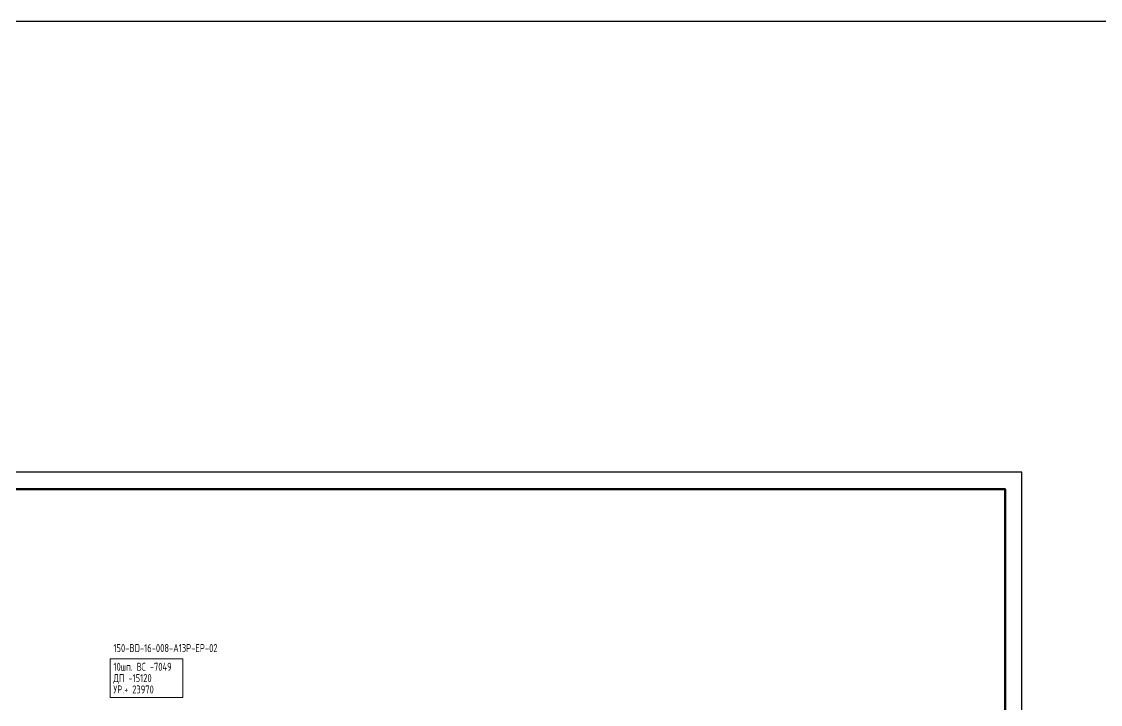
# Model space of a CAD drawing. Header units: millimetres. Extents: x 10051 to 26505, y 4675 to 5194.
# Drawn here: x 23154.2 to 23477.8, y 4989.6 to 5194.3 of the extents above; entities that cross this region are included whole.
import ezdxf
from ezdxf.enums import TextEntityAlignment as Align

# ---------------------------------------------------------------- set-up
doc = ezdxf.new("R2010")
doc.units = ezdxf.units.MM
doc.layers.get('0').update_dxf_attribs({"lineweight": 15})
for name, color, linetype, lineweight in [('OFORMLENIE', 7, 'Continuous', 25), ('подложка', 252, 'Continuous', 9), ('Построение', 7, 'Continuous', 30)]:
    doc.layers.add(name, color=color, linetype=linetype, lineweight=lineweight)
doc.styles.add('Style-CS_Gost2304', font='CS_Gost2304.shx')
doc.styles.add('TNR_30', font='times.ttf', dxfattribs={"height": 3})

# ---------------------------------------------------------------- blocks, each defined once
blk = doc.blocks.new('*U1752')
at = {"linetype": 'ByBlock', "lineweight": -2}
blk.add_lwpolyline([(420, 297), (0, 297), (0, 0), (420, 0)], close=True, dxfattribs=at)
at = {"linetype": 'ByBlock', "lineweight": 50}
blk.add_lwpolyline([(20, 292), (415, 292), (415, 5), (20, 5)], close=True, dxfattribs=at)
at = {"linetype": 'ByBlock', "lineweight": -2, "style": 'TNR_30'}
blk.add_attdef('ВЕРХНИЙ_НОМЕР_ЛИСТА', text='', height=3, dxfattribs=at).set_placement((410, 287), align=Align.MIDDLE_CENTER)

msp = doc.modelspace()

# ---------------------------------------------------------------- linework, layer by layer
at = {"layer": 'подложка'}
msp.add_3dface([(23180.78, 5003.3, 150.6), (23202.62, 5003.3, 150.6), (23202.62, 4991.7, 150.6), (23180.78, 4991.7, 150.6)], dxfattribs=at)
at = {"layer": 'Построение', "color": 3}
msp.add_lwpolyline([(10050.53, 4674.72), (26505.36, 4674.72), (26505.36, 5194.3), (10050.53, 5194.3)], close=True, dxfattribs=at)

# ---------------------------------------------------------------- block references
at = {"layer": 'OFORMLENIE'}
msp.add_blockref('*U1752', (23034.21, 4762.19), dxfattribs=at)

# ---------------------------------------------------------------- texts
at = {"layer": 'подложка', "style": 'Style-CS_Gost2304', "width": 0.875}
for s, p in [('150-BD-16-008-A13P-EP-02', (23181.78, 5006.5, 150.6)), ('10шп. ВС -7049', (23181.78, 5000.9, 150.6)), ('ДП -15120', (23181.78, 4997.5, 150.6)), ('УР.+ 23970', (23181.78, 4994.1, 150.6))]:
    msp.add_text(s, height=2.4, rotation=360, dxfattribs=at).set_placement(p, align=Align.MIDDLE_LEFT)

doc.saveas('drawing.dxf')
